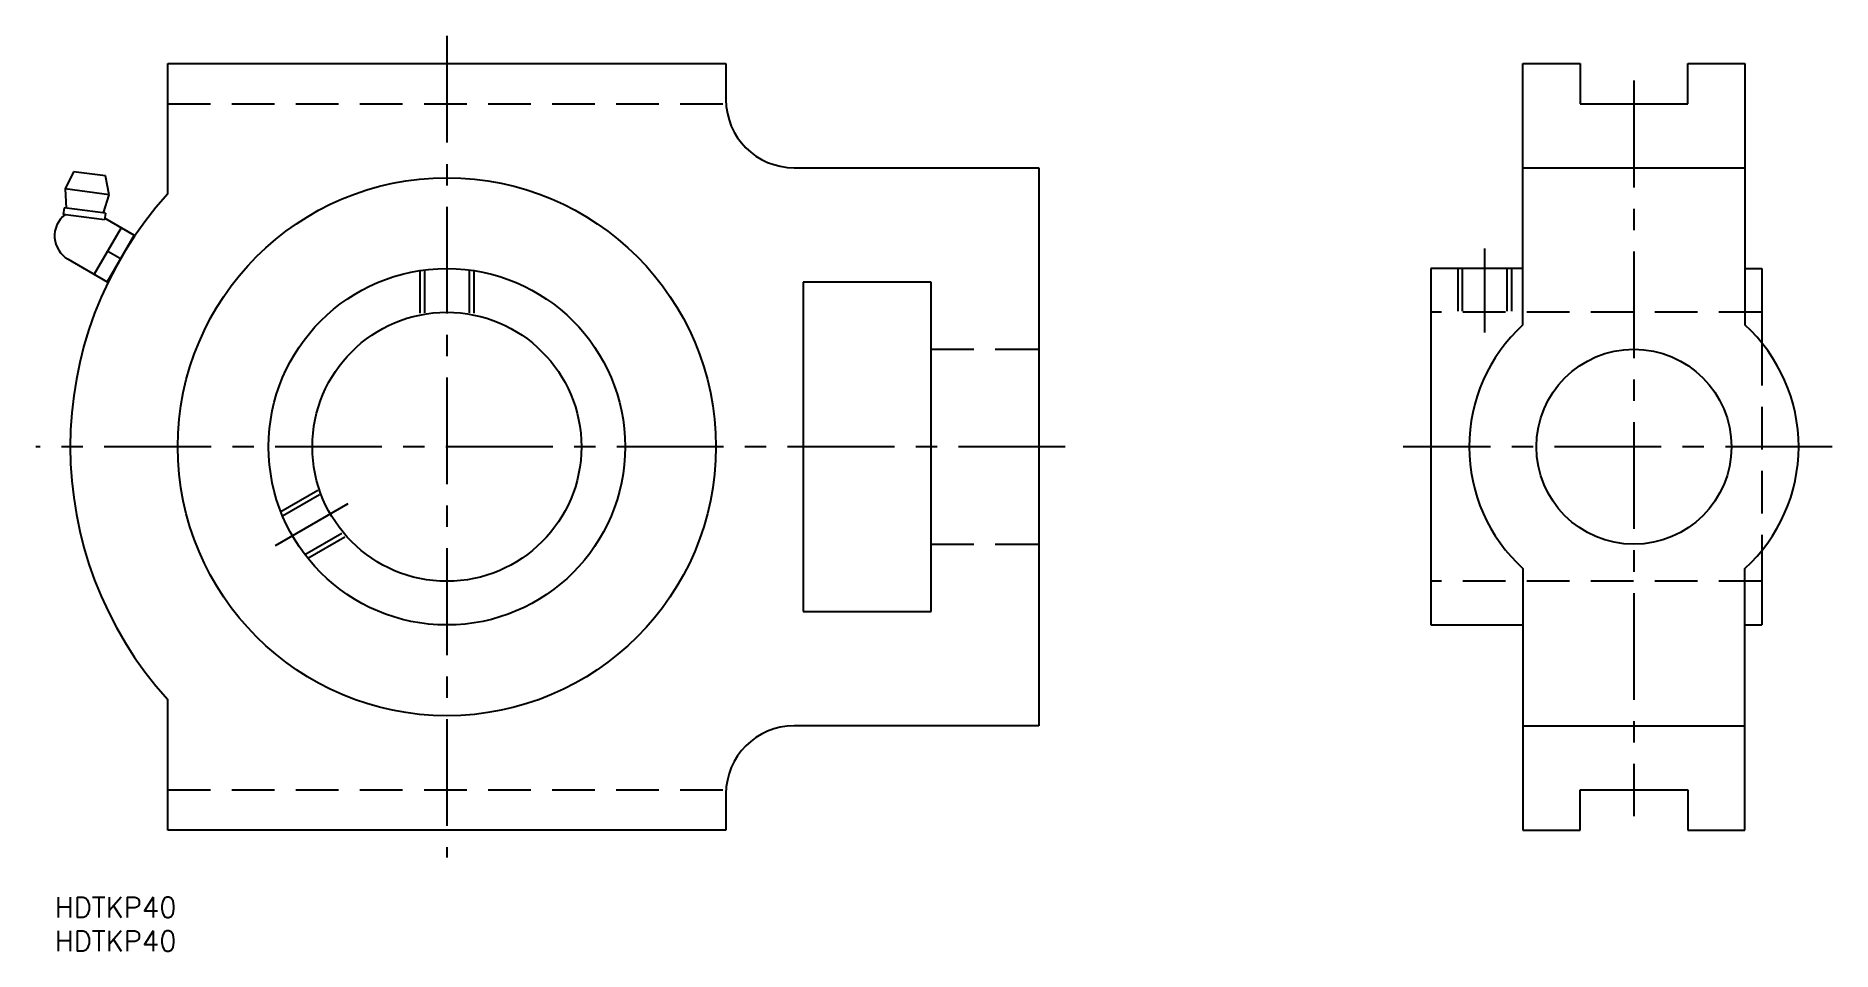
# Model space of a CAD drawing. Extents: x -3 to 264, y -8 to 128.
import ezdxf

# ---------------------------------------------------------------- set-up
doc = ezdxf.new("R2010")
doc.units = 0
doc.header["$LTSCALE"] = 0.5
doc.linetypes.add('CENTER', pattern=[50.8, 31.75, -6.35, 6.35, -6.35])
doc.linetypes.add('DASHED', pattern=[19.05, 12.7, -6.35])
for name, color, linetype in [('MSM_CENTER', 1, 'CENTER'), ('MSM_CONTINUOUS', 7, 'CONTINUOUS'), ('MSM_DASHED', 4, 'DASHED'), ('MSM_PART_NUMBER', 7, 'CONTINUOUS')]:
    doc.layers.add(name, color=color, linetype=linetype)
doc.styles.get("Standard").update_dxf_attribs({"font": 'txt.shx', "height": 1, "bigfont": 'bigfont.shx'})

# ---------------------------------------------------------------- blocks, each defined once
blk = doc.blocks.new('*U2')
at = {"layer": 'MSM_PART_NUMBER'}
blk.add_text('HDTKP40', height=3, dxfattribs=at).set_placement((0, -3))
blk = doc.blocks.new('*U3')
at = {"layer": 'MSM_PART_NUMBER'}
blk.add_text('HDTKP40', height=3, dxfattribs=at).set_placement((0, -8))

msp = doc.modelspace()

# ---------------------------------------------------------------- linework, layer by layer
at = {"layer": 'MSM_CENTER'}
for p, q in [((58.33, 128.1), (58.33, 5.9)), ((234.83, 121.45), (234.83, 12.06)), ((212.63, 96.5), (212.63, 84)), ((150.27, 67), (-2.77, 67)), ((264.3, 67), (200.5, 67)), ((43.6, 58.5), (32.78, 52.25))]:
    msp.add_line(p, q, dxfattribs=at)
at = {"layer": 'MSM_CONTINUOUS'}
for p, q in [((16.83, 124), (99.83, 124)), ((16.83, 104.6), (16.83, 124)), ((99.83, 124), (99.83, 118.62)), ((218.33, 124), (226.83, 124)), ((218.33, 85.11), (218.33, 124)), ((226.83, 124), (226.83, 118)), ((242.83, 124), (251.33, 124)), ((242.83, 118), (242.83, 124)), ((251.33, 124), (251.33, 85.11)), ((226.83, 118), (242.83, 118)), ((2.83, 107.9), (1.59, 105.34)), ((7.59, 107.27), (2.83, 107.9)), ((8.13, 104.48), (7.59, 107.27)), ((109.95, 108.5), (146.33, 108.5)), ((146.33, 108.5), (146.33, 25.5)), ((218.33, 108.5), (251.33, 108.5)), ((1.59, 105.34), (1.72, 102.5)), ((8.13, 104.48), (1.59, 105.34)), ((7.27, 101.77), (8.13, 104.48)), ((1.42, 102.54), (1.29, 101.55)), ((7.44, 100.74), (1.29, 101.55)), ((7.57, 101.73), (1.42, 102.54)), ((7.57, 101.73), (7.44, 100.74)), ((9.9, 99.58), (5.9, 92.65)), ((7.47, 100.98), (11.83, 98.46)), ((11.83, 98.46), (7.83, 91.54)), ((2, 94.9), (7.83, 91.54)), ((7.9, 96.11), (9.63, 95.11)), ((204.63, 93.5), (204.63, 40.5)), ((218.33, 93.5), (204.63, 93.5)), ((251.33, 93.5), (253.83, 93.5)), ((253.83, 93.5), (253.83, 82.47)), ((111.33, 91.5), (111.33, 42.5)), ((130.33, 91.5), (111.33, 91.5)), ((130.33, 42.5), (130.33, 91.5)), ((253.83, 51.53), (253.83, 40.5)), ((218.33, 48.89), (218.33, 10)), ((251.33, 10), (251.33, 48.89)), ((111.33, 42.5), (130.33, 42.5)), ((204.63, 40.5), (218.33, 40.5)), ((251.33, 40.5), (253.83, 40.5)), ((16.83, 10), (16.83, 29.4)), ((146.33, 25.5), (109.95, 25.5)), ((218.33, 25.5), (251.33, 25.5)), ((99.83, 15.38), (99.83, 10)), ((226.83, 16), (242.83, 16)), ((226.83, 10), (226.83, 16)), ((242.83, 16), (242.83, 10)), ((99.83, 10), (16.83, 10)), ((218.33, 10), (226.83, 10)), ((242.83, 10), (251.33, 10))]:
    msp.add_line(p, q, dxfattribs=at)
for centre, radius in [((58.33, 67), 40), ((58.33, 67), 26.5), ((58.33, 67), 20), ((234.83, 67), 14.5)]:
    msp.add_circle(centre, radius, dxfattribs=at)
for centre, radius, start, end in [((109.95, 118.62), 10.12, 180, 270), ((58.33, 67), 56, 137.8228, 222.1772), ((4, 98.36), 4, 128.073, 240.0002), ((234.83, 67), 24.5, 132.3354, 227.6646), ((234.83, 67), 24.5, 312.3354, 47.6646), ((109.95, 15.38), 10.12, 90, 180)]:
    msp.add_arc(centre, radius, start, end, dxfattribs=at)
at = {"layer": 'MSM_DASHED'}
for p, q in [((16.83, 118), (99.83, 118)), ((208.63, 93.5), (208.63, 87)), ((209.3, 93.5), (209.3, 87)), ((215.95, 93.5), (215.95, 87)), ((216.63, 93.5), (216.63, 87)), ((54.33, 93.2), (54.33, 86.6)), ((55, 93.29), (55, 86.72)), ((61.65, 93.29), (61.65, 86.72)), ((62.33, 93.2), (62.33, 86.6)), ((253.83, 87), (204.63, 87)), ((130.33, 81.5), (146.33, 81.5)), ((253.83, 82.47), (253.83, 51.53)), ((33.64, 57.37), (39.35, 60.67)), ((33.89, 56.73), (39.58, 60.02)), ((37.22, 50.98), (42.91, 54.26)), ((37.64, 50.44), (43.35, 53.74)), ((130.33, 52.5), (146.33, 52.5)), ((253.83, 47), (204.63, 47)), ((16.83, 16), (99.83, 16))]:
    msp.add_line(p, q, dxfattribs=at)

# ---------------------------------------------------------------- block references
at = {"layer": 'MSM_CONTINUOUS'}
for name in ['*U2', '*U3']:
    msp.add_blockref(name, (0, 0), dxfattribs=at)

doc.saveas('drawing.dxf')
